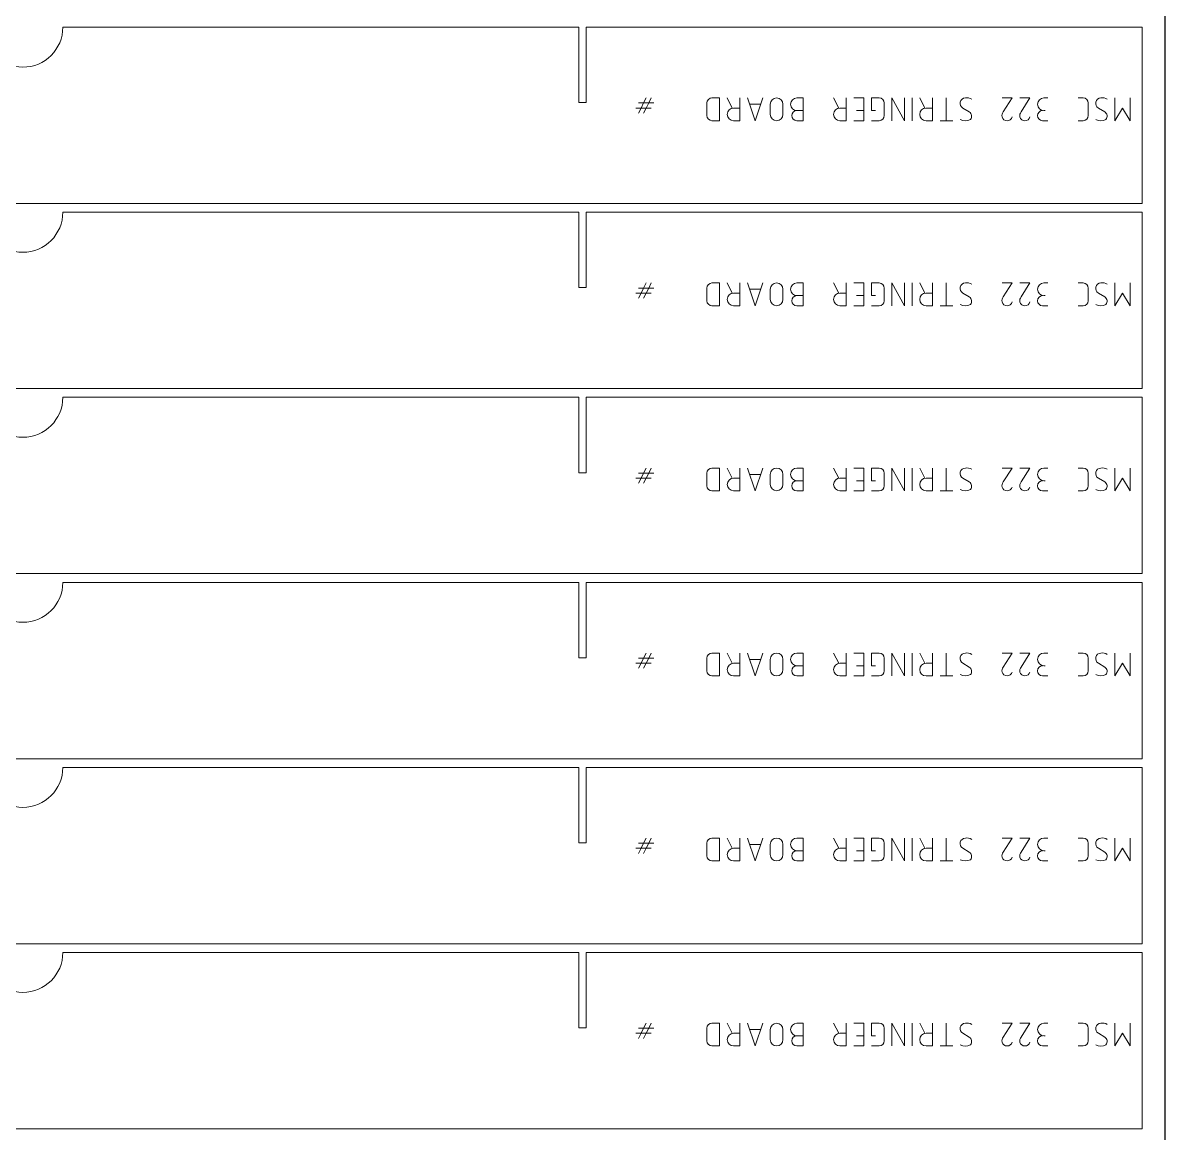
# Model space of a CAD drawing. Header units: millimetres. Extents: x 352 to 5752, y 371 to 2371.
# Drawn here: x 3052 to 3552, y 865 to 1351 of the extents above; entities that cross this region are included whole.
import ezdxf

# ---------------------------------------------------------------- set-up
doc = ezdxf.new("R2010")
doc.units = ezdxf.units.MM
doc.layers.add('IV_MARK_SURFACE', color=2, linetype='Continuous', lineweight=5)
doc.layers.add('IV_OUTER_PROFILE', color=7, linetype='Continuous', lineweight=5)

msp = doc.modelspace()

# ---------------------------------------------------------------- linework, layer by layer
msp.add_lwpolyline([(2552.48, 371.21), (3552.48, 371.21), (3552.48, 2371.21), (2552.48, 2371.21)], close=True)
at = {"layer": 'IV_MARK_SURFACE'}
for p, q in [((3321.97, 1316.23), (3324.19, 1316.23)), ((3323.08, 1314.01), (3324.19, 1316.23)), ((3324.19, 1316.23), (3325.3, 1318.45)), ((3324.19, 1316.23), (3326.41, 1316.23)), ((3326.41, 1316.23), (3325.3, 1314.01)), ((3327.52, 1318.45), (3326.41, 1316.23)), ((3326.41, 1316.23), (3328.63, 1316.23)), ((3351.91, 1316.23), (3351.91, 1310.69)), ((3357.46, 1318.45), (3354.13, 1318.45)), ((3357.46, 1308.47), (3357.46, 1318.45)), ((3363, 1314.01), (3360.78, 1318.45)), ((3366.33, 1318.45), (3366.33, 1314.01)), ((3369.66, 1318.45), (3372.98, 1308.47)), ((3375.2, 1315.68), (3370.76, 1315.68)), ((3372.98, 1308.47), (3376.31, 1318.45)), ((3379.64, 1315.68), (3379.64, 1311.24)), ((3385.18, 1311.24), (3385.18, 1315.68)), ((3391.28, 1318.45), (3394.05, 1318.45)), ((3394.05, 1318.45), (3394.05, 1312.9)), ((3409.58, 1314.01), (3407.36, 1318.45)), ((3412.9, 1318.45), (3412.9, 1314.01)), ((3416.23, 1318.45), (3420.66, 1318.45)), ((3420.66, 1318.45), (3420.66, 1312.9)), ((3427.32, 1318.45), (3423.99, 1318.45)), ((3423.99, 1318.45), (3423.99, 1312.9)), ((3429.54, 1310.69), (3429.54, 1316.23)), ((3438.41, 1308.47), (3432.86, 1318.45)), ((3432.86, 1318.45), (3432.86, 1308.47)), ((3438.41, 1318.45), (3438.41, 1308.47)), ((3441.73, 1318.45), (3441.73, 1308.47)), ((3447.28, 1314.01), (3445.06, 1318.45)), ((3450.6, 1318.45), (3450.6, 1314.01)), ((3456.7, 1318.45), (3456.7, 1308.47)), ((3481.1, 1318.45), (3485.53, 1318.45)), ((3485.53, 1318.45), (3481.65, 1312.35)), ((3488.86, 1318.45), (3493.3, 1318.45)), ((3493.3, 1318.45), (3489.42, 1312.35)), ((3501.06, 1318.45), (3499.4, 1318.45)), ((3514.37, 1318.45), (3516.58, 1318.45)), ((3518.8, 1316.23), (3518.8, 1310.69)), ((3530.44, 1308.47), (3530.44, 1318.45)), ((3537.1, 1318.45), (3537.1, 1308.47)), ((3323.08, 1314.01), (3320.86, 1314.01)), ((3321.97, 1311.79), (3323.08, 1314.01)), ((3325.3, 1314.01), (3323.08, 1314.01)), ((3325.3, 1314.01), (3324.19, 1311.79)), ((3327.52, 1314.01), (3325.3, 1314.01)), ((3363.56, 1314.01), (3366.33, 1314.01)), ((3366.33, 1314.01), (3366.33, 1308.47)), ((3391.28, 1312.9), (3394.05, 1312.9)), ((3394.05, 1312.9), (3394.05, 1308.47)), ((3410.13, 1314.01), (3412.9, 1314.01)), ((3412.9, 1314.01), (3412.9, 1308.47)), ((3420.66, 1312.9), (3417.34, 1312.9)), ((3420.66, 1312.9), (3420.66, 1308.47)), ((3423.99, 1312.9), (3425.65, 1312.9)), ((3447.83, 1314.01), (3450.6, 1314.01)), ((3450.6, 1314.01), (3450.6, 1308.47)), ((3463.91, 1314.01), (3466.68, 1312.35)), ((3499.4, 1312.9), (3499.95, 1312.9)), ((3523.24, 1314.01), (3526.01, 1312.35)), ((3533.77, 1314.01), (3530.44, 1308.47)), ((3537.1, 1308.47), (3533.77, 1314.01)), ((3354.13, 1308.47), (3357.46, 1308.47)), ((3366.33, 1308.47), (3363.56, 1308.47)), ((3394.05, 1308.47), (3391.28, 1308.47)), ((3412.9, 1308.47), (3410.13, 1308.47)), ((3420.66, 1308.47), (3416.23, 1308.47)), ((3423.99, 1308.47), (3427.32, 1308.47)), ((3450.6, 1308.47), (3447.83, 1308.47)), ((3456.7, 1308.47), (3453.93, 1308.47)), ((3459.48, 1308.47), (3456.7, 1308.47)), ((3498.84, 1308.47), (3501.06, 1308.47)), ((3516.58, 1308.47), (3514.37, 1308.47)), ((3321.97, 1235.23), (3324.19, 1235.23)), ((3323.08, 1233.01), (3324.19, 1235.23)), ((3324.19, 1235.23), (3325.3, 1237.45)), ((3324.19, 1235.23), (3326.41, 1235.23)), ((3326.41, 1235.23), (3325.3, 1233.01)), ((3327.52, 1237.45), (3326.41, 1235.23)), ((3326.41, 1235.23), (3328.63, 1235.23)), ((3351.91, 1235.23), (3351.91, 1229.69)), ((3357.46, 1237.45), (3354.13, 1237.45)), ((3357.46, 1227.47), (3357.46, 1237.45)), ((3363, 1233.01), (3360.78, 1237.45)), ((3366.33, 1237.45), (3366.33, 1233.01)), ((3369.66, 1237.45), (3372.98, 1227.47)), ((3372.98, 1227.47), (3376.31, 1237.45)), ((3391.28, 1237.45), (3394.05, 1237.45)), ((3394.05, 1237.45), (3394.05, 1231.9)), ((3409.58, 1233.01), (3407.36, 1237.45)), ((3412.9, 1237.45), (3412.9, 1233.01)), ((3416.23, 1237.45), (3420.66, 1237.45)), ((3420.66, 1237.45), (3420.66, 1231.9)), ((3427.32, 1237.45), (3423.99, 1237.45)), ((3423.99, 1237.45), (3423.99, 1231.9)), ((3429.54, 1229.69), (3429.54, 1235.23)), ((3438.41, 1227.47), (3432.86, 1237.45)), ((3432.86, 1237.45), (3432.86, 1227.47)), ((3438.41, 1237.45), (3438.41, 1227.47)), ((3441.73, 1237.45), (3441.73, 1227.47)), ((3447.28, 1233.01), (3445.06, 1237.45)), ((3450.6, 1237.45), (3450.6, 1233.01)), ((3456.7, 1237.45), (3456.7, 1227.47)), ((3481.1, 1237.45), (3485.53, 1237.45)), ((3485.53, 1237.45), (3481.65, 1231.35)), ((3488.86, 1237.45), (3493.3, 1237.45)), ((3493.3, 1237.45), (3489.42, 1231.35)), ((3501.06, 1237.45), (3499.4, 1237.45)), ((3514.37, 1237.45), (3516.58, 1237.45)), ((3518.8, 1235.23), (3518.8, 1229.69)), ((3530.44, 1227.47), (3530.44, 1237.45)), ((3537.1, 1237.45), (3537.1, 1227.47)), ((3323.08, 1233.01), (3320.86, 1233.01)), ((3321.97, 1230.79), (3323.08, 1233.01)), ((3325.3, 1233.01), (3323.08, 1233.01)), ((3325.3, 1233.01), (3324.19, 1230.79)), ((3327.52, 1233.01), (3325.3, 1233.01)), ((3363.56, 1233.01), (3366.33, 1233.01)), ((3366.33, 1233.01), (3366.33, 1227.47)), ((3375.2, 1234.68), (3370.76, 1234.68)), ((3379.64, 1234.68), (3379.64, 1230.24)), ((3385.18, 1230.24), (3385.18, 1234.68)), ((3391.28, 1231.9), (3394.05, 1231.9)), ((3394.05, 1231.9), (3394.05, 1227.47)), ((3410.13, 1233.01), (3412.9, 1233.01)), ((3412.9, 1233.01), (3412.9, 1227.47)), ((3420.66, 1231.9), (3417.34, 1231.9)), ((3420.66, 1231.9), (3420.66, 1227.47)), ((3423.99, 1231.9), (3425.65, 1231.9)), ((3447.83, 1233.01), (3450.6, 1233.01)), ((3450.6, 1233.01), (3450.6, 1227.47)), ((3463.91, 1233.01), (3466.68, 1231.35)), ((3499.4, 1231.9), (3499.95, 1231.9)), ((3523.24, 1233.01), (3526.01, 1231.35)), ((3533.77, 1233.01), (3530.44, 1227.47)), ((3537.1, 1227.47), (3533.77, 1233.01)), ((3354.13, 1227.47), (3357.46, 1227.47)), ((3366.33, 1227.47), (3363.56, 1227.47)), ((3394.05, 1227.47), (3391.28, 1227.47)), ((3412.9, 1227.47), (3410.13, 1227.47)), ((3420.66, 1227.47), (3416.23, 1227.47)), ((3423.99, 1227.47), (3427.32, 1227.47)), ((3450.6, 1227.47), (3447.83, 1227.47)), ((3456.7, 1227.47), (3453.93, 1227.47)), ((3459.48, 1227.47), (3456.7, 1227.47)), ((3498.84, 1227.47), (3501.06, 1227.47)), ((3516.58, 1227.47), (3514.37, 1227.47)), ((3324.19, 1154.23), (3325.3, 1156.45)), ((3327.52, 1156.45), (3326.41, 1154.23)), ((3357.46, 1156.45), (3354.13, 1156.45)), ((3357.46, 1146.47), (3357.46, 1156.45)), ((3363, 1152.01), (3360.78, 1156.45)), ((3366.33, 1156.45), (3366.33, 1152.01)), ((3369.66, 1156.45), (3372.98, 1146.47)), ((3372.98, 1146.47), (3376.31, 1156.45)), ((3391.28, 1156.45), (3394.05, 1156.45)), ((3394.05, 1156.45), (3394.05, 1150.9)), ((3409.58, 1152.01), (3407.36, 1156.45)), ((3412.9, 1156.45), (3412.9, 1152.01)), ((3416.23, 1156.45), (3420.66, 1156.45)), ((3420.66, 1156.45), (3420.66, 1150.9)), ((3427.32, 1156.45), (3423.99, 1156.45)), ((3423.99, 1156.45), (3423.99, 1150.9)), ((3438.41, 1146.47), (3432.86, 1156.45)), ((3432.86, 1156.45), (3432.86, 1146.47)), ((3438.41, 1156.45), (3438.41, 1146.47)), ((3441.73, 1156.45), (3441.73, 1146.47)), ((3447.28, 1152.01), (3445.06, 1156.45)), ((3450.6, 1156.45), (3450.6, 1152.01)), ((3456.7, 1156.45), (3456.7, 1146.47)), ((3481.1, 1156.45), (3485.53, 1156.45)), ((3485.53, 1156.45), (3481.65, 1150.35)), ((3488.86, 1156.45), (3493.3, 1156.45)), ((3493.3, 1156.45), (3489.42, 1150.35)), ((3501.06, 1156.45), (3499.4, 1156.45)), ((3514.37, 1156.45), (3516.58, 1156.45)), ((3530.44, 1146.47), (3530.44, 1156.45)), ((3537.1, 1156.45), (3537.1, 1146.47)), ((3323.08, 1152.01), (3320.86, 1152.01)), ((3321.97, 1154.23), (3324.19, 1154.23)), ((3321.97, 1149.79), (3323.08, 1152.01)), ((3323.08, 1152.01), (3324.19, 1154.23)), ((3325.3, 1152.01), (3323.08, 1152.01)), ((3324.19, 1154.23), (3326.41, 1154.23)), ((3325.3, 1152.01), (3324.19, 1149.79)), ((3326.41, 1154.23), (3325.3, 1152.01)), ((3327.52, 1152.01), (3325.3, 1152.01)), ((3326.41, 1154.23), (3328.63, 1154.23)), ((3351.91, 1154.23), (3351.91, 1148.69)), ((3363.56, 1152.01), (3366.33, 1152.01)), ((3366.33, 1152.01), (3366.33, 1146.47)), ((3375.2, 1153.68), (3370.76, 1153.68)), ((3379.64, 1153.68), (3379.64, 1149.24)), ((3385.18, 1149.24), (3385.18, 1153.68)), ((3391.28, 1150.9), (3394.05, 1150.9)), ((3394.05, 1150.9), (3394.05, 1146.47)), ((3410.13, 1152.01), (3412.9, 1152.01)), ((3412.9, 1152.01), (3412.9, 1146.47)), ((3420.66, 1150.9), (3417.34, 1150.9)), ((3420.66, 1150.9), (3420.66, 1146.47)), ((3423.99, 1150.9), (3425.65, 1150.9)), ((3429.54, 1148.69), (3429.54, 1154.23)), ((3447.83, 1152.01), (3450.6, 1152.01)), ((3450.6, 1152.01), (3450.6, 1146.47)), ((3463.91, 1152.01), (3466.68, 1150.35)), ((3499.4, 1150.9), (3499.95, 1150.9)), ((3518.8, 1154.23), (3518.8, 1148.69)), ((3523.24, 1152.01), (3526.01, 1150.35)), ((3533.77, 1152.01), (3530.44, 1146.47)), ((3537.1, 1146.47), (3533.77, 1152.01)), ((3354.13, 1146.47), (3357.46, 1146.47)), ((3366.33, 1146.47), (3363.56, 1146.47)), ((3394.05, 1146.47), (3391.28, 1146.47)), ((3412.9, 1146.47), (3410.13, 1146.47)), ((3420.66, 1146.47), (3416.23, 1146.47)), ((3423.99, 1146.47), (3427.32, 1146.47)), ((3450.6, 1146.47), (3447.83, 1146.47)), ((3456.7, 1146.47), (3453.93, 1146.47)), ((3459.48, 1146.47), (3456.7, 1146.47)), ((3498.84, 1146.47), (3501.06, 1146.47)), ((3516.58, 1146.47), (3514.37, 1146.47)), ((3324.19, 1073.23), (3325.3, 1075.45)), ((3327.52, 1075.45), (3326.41, 1073.23)), ((3357.46, 1075.45), (3354.13, 1075.45)), ((3357.46, 1065.47), (3357.46, 1075.45)), ((3363, 1071.01), (3360.78, 1075.45)), ((3366.33, 1075.45), (3366.33, 1071.01)), ((3369.66, 1075.45), (3372.98, 1065.47)), ((3372.98, 1065.47), (3376.31, 1075.45)), ((3391.28, 1075.45), (3394.05, 1075.45)), ((3394.05, 1075.45), (3394.05, 1069.9)), ((3409.58, 1071.01), (3407.36, 1075.45)), ((3412.9, 1075.45), (3412.9, 1071.01)), ((3416.23, 1075.45), (3420.66, 1075.45)), ((3420.66, 1075.45), (3420.66, 1069.9)), ((3427.32, 1075.45), (3423.99, 1075.45)), ((3423.99, 1075.45), (3423.99, 1069.9)), ((3438.41, 1065.47), (3432.86, 1075.45)), ((3432.86, 1075.45), (3432.86, 1065.47)), ((3438.41, 1075.45), (3438.41, 1065.47)), ((3441.73, 1075.45), (3441.73, 1065.47)), ((3447.28, 1071.01), (3445.06, 1075.45)), ((3450.6, 1075.45), (3450.6, 1071.01)), ((3456.7, 1075.45), (3456.7, 1065.47)), ((3481.1, 1075.45), (3485.53, 1075.45)), ((3485.53, 1075.45), (3481.65, 1069.35)), ((3488.86, 1075.45), (3493.3, 1075.45)), ((3493.3, 1075.45), (3489.42, 1069.35)), ((3501.06, 1075.45), (3499.4, 1075.45)), ((3514.37, 1075.45), (3516.58, 1075.45)), ((3530.44, 1065.47), (3530.44, 1075.45)), ((3537.1, 1075.45), (3537.1, 1065.47)), ((3323.08, 1071.01), (3320.86, 1071.01)), ((3321.97, 1073.23), (3324.19, 1073.23)), ((3321.97, 1068.79), (3323.08, 1071.01)), ((3323.08, 1071.01), (3324.19, 1073.23)), ((3325.3, 1071.01), (3323.08, 1071.01)), ((3324.19, 1073.23), (3326.41, 1073.23)), ((3325.3, 1071.01), (3324.19, 1068.79)), ((3326.41, 1073.23), (3325.3, 1071.01)), ((3327.52, 1071.01), (3325.3, 1071.01)), ((3326.41, 1073.23), (3328.63, 1073.23)), ((3351.91, 1073.23), (3351.91, 1067.69)), ((3363.56, 1071.01), (3366.33, 1071.01)), ((3366.33, 1071.01), (3366.33, 1065.47)), ((3375.2, 1072.68), (3370.76, 1072.68)), ((3379.64, 1072.68), (3379.64, 1068.24)), ((3385.18, 1068.24), (3385.18, 1072.68)), ((3410.13, 1071.01), (3412.9, 1071.01)), ((3412.9, 1071.01), (3412.9, 1065.47)), ((3429.54, 1067.69), (3429.54, 1073.23)), ((3447.83, 1071.01), (3450.6, 1071.01)), ((3450.6, 1071.01), (3450.6, 1065.47)), ((3463.91, 1071.01), (3466.68, 1069.35)), ((3518.8, 1073.23), (3518.8, 1067.69)), ((3523.24, 1071.01), (3526.01, 1069.35)), ((3533.77, 1071.01), (3530.44, 1065.47)), ((3537.1, 1065.47), (3533.77, 1071.01)), ((3354.13, 1065.47), (3357.46, 1065.47)), ((3366.33, 1065.47), (3363.56, 1065.47)), ((3391.28, 1069.9), (3394.05, 1069.9)), ((3394.05, 1065.47), (3391.28, 1065.47)), ((3394.05, 1069.9), (3394.05, 1065.47)), ((3412.9, 1065.47), (3410.13, 1065.47)), ((3420.66, 1065.47), (3416.23, 1065.47)), ((3420.66, 1069.9), (3417.34, 1069.9)), ((3420.66, 1069.9), (3420.66, 1065.47)), ((3423.99, 1069.9), (3425.65, 1069.9)), ((3423.99, 1065.47), (3427.32, 1065.47)), ((3450.6, 1065.47), (3447.83, 1065.47)), ((3456.7, 1065.47), (3453.93, 1065.47)), ((3459.48, 1065.47), (3456.7, 1065.47)), ((3498.84, 1065.47), (3501.06, 1065.47)), ((3499.4, 1069.9), (3499.95, 1069.9)), ((3516.58, 1065.47), (3514.37, 1065.47)), ((3323.08, 990.01), (3320.86, 990.01)), ((3321.97, 992.23), (3324.19, 992.23)), ((3321.97, 987.79), (3323.08, 990.01)), ((3323.08, 990.01), (3324.19, 992.23)), ((3325.3, 990.01), (3323.08, 990.01)), ((3324.19, 992.23), (3325.3, 994.45)), ((3324.19, 992.23), (3326.41, 992.23)), ((3325.3, 990.01), (3324.19, 987.79)), ((3326.41, 992.23), (3325.3, 990.01)), ((3327.52, 990.01), (3325.3, 990.01)), ((3327.52, 994.45), (3326.41, 992.23)), ((3326.41, 992.23), (3328.63, 992.23)), ((3351.91, 992.23), (3351.91, 986.69)), ((3357.46, 994.45), (3354.13, 994.45)), ((3357.46, 984.47), (3357.46, 994.45)), ((3363, 990.01), (3360.78, 994.45)), ((3363.56, 990.01), (3366.33, 990.01)), ((3366.33, 994.45), (3366.33, 990.01)), ((3366.33, 990.01), (3366.33, 984.47)), ((3369.66, 994.45), (3372.98, 984.47)), ((3375.2, 991.68), (3370.76, 991.68)), ((3372.98, 984.47), (3376.31, 994.45)), ((3379.64, 991.68), (3379.64, 987.24)), ((3385.18, 987.24), (3385.18, 991.68)), ((3391.28, 994.45), (3394.05, 994.45)), ((3394.05, 994.45), (3394.05, 988.9)), ((3409.58, 990.01), (3407.36, 994.45)), ((3410.13, 990.01), (3412.9, 990.01)), ((3412.9, 994.45), (3412.9, 990.01)), ((3412.9, 990.01), (3412.9, 984.47)), ((3416.23, 994.45), (3420.66, 994.45)), ((3420.66, 994.45), (3420.66, 988.9)), ((3427.32, 994.45), (3423.99, 994.45)), ((3423.99, 994.45), (3423.99, 988.9)), ((3429.54, 986.69), (3429.54, 992.23)), ((3438.41, 984.47), (3432.86, 994.45)), ((3432.86, 994.45), (3432.86, 984.47)), ((3438.41, 994.45), (3438.41, 984.47)), ((3441.73, 994.45), (3441.73, 984.47)), ((3447.28, 990.01), (3445.06, 994.45)), ((3447.83, 990.01), (3450.6, 990.01)), ((3450.6, 994.45), (3450.6, 990.01)), ((3450.6, 990.01), (3450.6, 984.47)), ((3456.7, 994.45), (3456.7, 984.47)), ((3463.91, 990.01), (3466.68, 988.35)), ((3481.1, 994.45), (3485.53, 994.45)), ((3485.53, 994.45), (3481.65, 988.35)), ((3488.86, 994.45), (3493.3, 994.45)), ((3493.3, 994.45), (3489.42, 988.35)), ((3501.06, 994.45), (3499.4, 994.45)), ((3514.37, 994.45), (3516.58, 994.45)), ((3518.8, 992.23), (3518.8, 986.69)), ((3523.24, 990.01), (3526.01, 988.35)), ((3530.44, 984.47), (3530.44, 994.45)), ((3533.77, 990.01), (3530.44, 984.47)), ((3537.1, 984.47), (3533.77, 990.01)), ((3537.1, 994.45), (3537.1, 984.47)), ((3391.28, 988.9), (3394.05, 988.9)), ((3394.05, 988.9), (3394.05, 984.47)), ((3420.66, 988.9), (3417.34, 988.9)), ((3420.66, 988.9), (3420.66, 984.47)), ((3423.99, 988.9), (3425.65, 988.9)), ((3499.4, 988.9), (3499.95, 988.9)), ((3354.13, 984.47), (3357.46, 984.47)), ((3366.33, 984.47), (3363.56, 984.47)), ((3394.05, 984.47), (3391.28, 984.47)), ((3412.9, 984.47), (3410.13, 984.47)), ((3420.66, 984.47), (3416.23, 984.47)), ((3423.99, 984.47), (3427.32, 984.47)), ((3450.6, 984.47), (3447.83, 984.47)), ((3456.7, 984.47), (3453.93, 984.47)), ((3459.48, 984.47), (3456.7, 984.47)), ((3498.84, 984.47), (3501.06, 984.47)), ((3516.58, 984.47), (3514.37, 984.47)), ((3321.97, 911.23), (3324.19, 911.23)), ((3323.08, 909.01), (3324.19, 911.23)), ((3324.19, 911.23), (3325.3, 913.45)), ((3324.19, 911.23), (3326.41, 911.23)), ((3326.41, 911.23), (3325.3, 909.01)), ((3327.52, 913.45), (3326.41, 911.23)), ((3326.41, 911.23), (3328.63, 911.23)), ((3351.91, 911.23), (3351.91, 905.69)), ((3357.46, 913.45), (3354.13, 913.45)), ((3357.46, 903.47), (3357.46, 913.45)), ((3363, 909.01), (3360.78, 913.45)), ((3366.33, 913.45), (3366.33, 909.01)), ((3369.66, 913.45), (3372.98, 903.47)), ((3375.2, 910.68), (3370.76, 910.68)), ((3372.98, 903.47), (3376.31, 913.45)), ((3379.64, 910.68), (3379.64, 906.24)), ((3385.18, 906.24), (3385.18, 910.68)), ((3391.28, 913.45), (3394.05, 913.45)), ((3394.05, 913.45), (3394.05, 907.9)), ((3409.58, 909.01), (3407.36, 913.45)), ((3412.9, 913.45), (3412.9, 909.01)), ((3416.23, 913.45), (3420.66, 913.45)), ((3420.66, 913.45), (3420.66, 907.9)), ((3427.32, 913.45), (3423.99, 913.45)), ((3423.99, 913.45), (3423.99, 907.9)), ((3429.54, 905.69), (3429.54, 911.23)), ((3438.41, 903.47), (3432.86, 913.45)), ((3432.86, 913.45), (3432.86, 903.47)), ((3438.41, 913.45), (3438.41, 903.47)), ((3441.73, 913.45), (3441.73, 903.47)), ((3447.28, 909.01), (3445.06, 913.45)), ((3450.6, 913.45), (3450.6, 909.01)), ((3456.7, 913.45), (3456.7, 903.47)), ((3481.1, 913.45), (3485.53, 913.45)), ((3485.53, 913.45), (3481.65, 907.35)), ((3488.86, 913.45), (3493.3, 913.45)), ((3493.3, 913.45), (3489.42, 907.35)), ((3501.06, 913.45), (3499.4, 913.45)), ((3514.37, 913.45), (3516.58, 913.45)), ((3518.8, 911.23), (3518.8, 905.69)), ((3530.44, 903.47), (3530.44, 913.45)), ((3537.1, 913.45), (3537.1, 903.47)), ((3323.08, 909.01), (3320.86, 909.01)), ((3321.97, 906.79), (3323.08, 909.01)), ((3325.3, 909.01), (3323.08, 909.01)), ((3325.3, 909.01), (3324.19, 906.79)), ((3327.52, 909.01), (3325.3, 909.01)), ((3363.56, 909.01), (3366.33, 909.01)), ((3366.33, 909.01), (3366.33, 903.47)), ((3391.28, 907.9), (3394.05, 907.9)), ((3394.05, 907.9), (3394.05, 903.47)), ((3410.13, 909.01), (3412.9, 909.01)), ((3412.9, 909.01), (3412.9, 903.47)), ((3420.66, 907.9), (3417.34, 907.9)), ((3420.66, 907.9), (3420.66, 903.47)), ((3423.99, 907.9), (3425.65, 907.9)), ((3447.83, 909.01), (3450.6, 909.01)), ((3450.6, 909.01), (3450.6, 903.47)), ((3463.91, 909.01), (3466.68, 907.35)), ((3499.4, 907.9), (3499.95, 907.9)), ((3523.24, 909.01), (3526.01, 907.35)), ((3533.77, 909.01), (3530.44, 903.47)), ((3537.1, 903.47), (3533.77, 909.01)), ((3354.13, 903.47), (3357.46, 903.47)), ((3366.33, 903.47), (3363.56, 903.47)), ((3394.05, 903.47), (3391.28, 903.47)), ((3412.9, 903.47), (3410.13, 903.47)), ((3420.66, 903.47), (3416.23, 903.47)), ((3423.99, 903.47), (3427.32, 903.47)), ((3450.6, 903.47), (3447.83, 903.47)), ((3456.7, 903.47), (3453.93, 903.47)), ((3459.48, 903.47), (3456.7, 903.47)), ((3498.84, 903.47), (3501.06, 903.47)), ((3516.58, 903.47), (3514.37, 903.47))]:
    msp.add_line(p, q, dxfattribs=at)
for centre, radius, start, end in [((3354.13, 1316.23), 2.22, 90, 180), ((3382.41, 1315.68), 2.77, 0, 180), ((3391.28, 1315.68), 2.77, 90, 270), ((3427.32, 1316.23), 2.22, 0, 90), ((3465.12, 1316.07), 2.38, 92.3685, 239.559), ((3465.73, 1314.79), 3.73, 56.4174, 100.9627), ((3499.4, 1315.68), 2.77, 90, 270), ((3516.58, 1316.23), 2.22, 0, 90), ((3524.44, 1316.07), 2.38, 92.3685, 239.559), ((3525.05, 1314.79), 3.73, 56.4174, 100.9627), ((3354.13, 1310.69), 2.22, 180, 270), ((3363.56, 1311.24), 2.77, 90, 270), ((3382.41, 1311.24), 2.77, 180, 0), ((3391.28, 1310.69), 2.22, 90, 270), ((3410.13, 1311.24), 2.77, 90, 270), ((3427.32, 1310.69), 2.22, 270, 0), ((3447.83, 1311.24), 2.77, 90, 270), ((3465.56, 1310.45), 2.21, 319.6263, 59.2984), ((3484.08, 1310.56), 3.02, 143.6911, 188.2364), ((3483.32, 1310.78), 2.31, 196.4047, 343.5953), ((3491.85, 1310.56), 3.02, 143.6911, 188.2364), ((3491.08, 1310.78), 2.31, 196.4047, 343.5953), ((3498.84, 1310.69), 2.22, 90, 270), ((3516.58, 1310.69), 2.22, 270, 0), ((3524.88, 1310.45), 2.21, 319.6263, 59.2984), ((3465.02, 1313.14), 4.68, 241.7153, 298.2847), ((3524.35, 1313.14), 4.68, 241.7153, 298.2847), ((3354.13, 1235.23), 2.22, 90, 180), ((3382.41, 1234.68), 2.77, 0, 180), ((3391.28, 1234.68), 2.77, 90, 270), ((3427.32, 1235.23), 2.22, 0, 90), ((3465.12, 1235.07), 2.38, 92.3685, 239.559), ((3465.73, 1233.79), 3.73, 56.4174, 100.9627), ((3499.4, 1234.68), 2.77, 90, 270), ((3516.58, 1235.23), 2.22, 0, 90), ((3524.44, 1235.07), 2.38, 92.3685, 239.559), ((3525.05, 1233.79), 3.73, 56.4174, 100.9627), ((3363.56, 1230.24), 2.77, 90, 270), ((3382.41, 1230.24), 2.77, 180, 0), ((3391.28, 1229.69), 2.22, 90, 270), ((3410.13, 1230.24), 2.77, 90, 270), ((3447.83, 1230.24), 2.77, 90, 270), ((3465.56, 1229.45), 2.21, 319.6263, 59.2984), ((3484.08, 1229.56), 3.02, 143.6911, 188.2364), ((3491.85, 1229.56), 3.02, 143.6911, 188.2364), ((3498.84, 1229.69), 2.22, 90, 270), ((3524.88, 1229.45), 2.21, 319.6263, 59.2984), ((3354.13, 1229.69), 2.22, 180, 270), ((3427.32, 1229.69), 2.22, 270, 0), ((3465.02, 1232.14), 4.68, 241.7153, 298.2847), ((3483.32, 1229.78), 2.31, 196.4047, 343.5953), ((3491.08, 1229.78), 2.31, 196.4047, 343.5953), ((3516.58, 1229.69), 2.22, 270, 0), ((3524.35, 1232.14), 4.68, 241.7153, 298.2847), ((3354.13, 1154.23), 2.22, 90, 180), ((3382.41, 1153.68), 2.77, 0, 180), ((3391.28, 1153.68), 2.77, 90, 270), ((3427.32, 1154.23), 2.22, 0, 90), ((3465.12, 1154.07), 2.38, 92.3685, 239.559), ((3465.73, 1152.79), 3.73, 56.4174, 100.9627), ((3499.4, 1153.68), 2.77, 90, 270), ((3516.58, 1154.23), 2.22, 0, 90), ((3524.44, 1154.07), 2.38, 92.3685, 239.559), ((3525.05, 1152.79), 3.73, 56.4174, 100.9627), ((3363.56, 1149.24), 2.77, 90, 270), ((3391.28, 1148.69), 2.22, 90, 270), ((3410.13, 1149.24), 2.77, 90, 270), ((3447.83, 1149.24), 2.77, 90, 270), ((3465.56, 1148.45), 2.21, 319.6263, 59.2984), ((3484.08, 1148.56), 3.02, 143.6911, 188.2364), ((3491.85, 1148.56), 3.02, 143.6911, 188.2364), ((3498.84, 1148.69), 2.22, 90, 270), ((3524.88, 1148.45), 2.21, 319.6263, 59.2984), ((3354.13, 1148.69), 2.22, 180, 270), ((3382.41, 1149.24), 2.77, 180, 0), ((3427.32, 1148.69), 2.22, 270, 0), ((3465.02, 1151.14), 4.68, 241.7153, 298.2847), ((3483.32, 1148.78), 2.31, 196.4047, 343.5953), ((3491.08, 1148.78), 2.31, 196.4047, 343.5953), ((3516.58, 1148.69), 2.22, 270, 0), ((3524.35, 1151.14), 4.68, 241.7153, 298.2847), ((3354.13, 1073.23), 2.22, 90, 180), ((3382.41, 1072.68), 2.77, 0, 180), ((3391.28, 1072.68), 2.77, 90, 270), ((3427.32, 1073.23), 2.22, 0, 90), ((3465.12, 1073.07), 2.38, 92.3685, 239.559), ((3465.73, 1071.79), 3.73, 56.4174, 100.9627), ((3499.4, 1072.68), 2.77, 90, 270), ((3516.58, 1073.23), 2.22, 0, 90), ((3524.44, 1073.07), 2.38, 92.3685, 239.559), ((3525.05, 1071.79), 3.73, 56.4174, 100.9627), ((3363.56, 1068.24), 2.77, 90, 270), ((3410.13, 1068.24), 2.77, 90, 270), ((3447.83, 1068.24), 2.77, 90, 270), ((3354.13, 1067.69), 2.22, 180, 270), ((3382.41, 1068.24), 2.77, 180, 0), ((3391.28, 1067.69), 2.22, 90, 270), ((3427.32, 1067.69), 2.22, 270, 0), ((3465.02, 1070.14), 4.68, 241.7153, 298.2847), ((3465.56, 1067.45), 2.21, 319.6263, 59.2984), ((3484.08, 1067.56), 3.02, 143.6911, 188.2364), ((3483.32, 1067.78), 2.31, 196.4047, 343.5953), ((3491.85, 1067.56), 3.02, 143.6911, 188.2364), ((3491.08, 1067.78), 2.31, 196.4047, 343.5953), ((3498.84, 1067.69), 2.22, 90, 270), ((3516.58, 1067.69), 2.22, 270, 0), ((3524.35, 1070.14), 4.68, 241.7153, 298.2847), ((3524.88, 1067.45), 2.21, 319.6263, 59.2984), ((3354.13, 992.23), 2.22, 90, 180), ((3363.56, 987.24), 2.77, 90, 270), ((3382.41, 991.68), 2.77, 0, 180), ((3391.28, 991.68), 2.77, 90, 270), ((3410.13, 987.24), 2.77, 90, 270), ((3427.32, 992.23), 2.22, 0, 90), ((3447.83, 987.24), 2.77, 90, 270), ((3465.12, 992.07), 2.38, 92.3685, 239.559), ((3465.73, 990.79), 3.73, 56.4174, 100.9627), ((3499.4, 991.68), 2.77, 90, 270), ((3516.58, 992.23), 2.22, 0, 90), ((3524.44, 992.07), 2.38, 92.3685, 239.559), ((3525.05, 990.79), 3.73, 56.4174, 100.9627), ((3354.13, 986.69), 2.22, 180, 270), ((3382.41, 987.24), 2.77, 180, 0), ((3391.28, 986.69), 2.22, 90, 270), ((3427.32, 986.69), 2.22, 270, 0), ((3465.02, 989.14), 4.68, 241.7153, 298.2847), ((3465.56, 986.45), 2.21, 319.6263, 59.2984), ((3484.08, 986.56), 3.02, 143.6911, 188.2364), ((3483.32, 986.78), 2.31, 196.4047, 343.5953), ((3491.85, 986.56), 3.02, 143.6911, 188.2364), ((3491.08, 986.78), 2.31, 196.4047, 343.5953), ((3498.84, 986.69), 2.22, 90, 270), ((3516.58, 986.69), 2.22, 270, 0), ((3524.35, 989.14), 4.68, 241.7153, 298.2847), ((3524.88, 986.45), 2.21, 319.6263, 59.2984), ((3354.13, 911.23), 2.22, 90, 180), ((3382.41, 910.68), 2.77, 0, 180), ((3391.28, 910.68), 2.77, 90, 270), ((3427.32, 911.23), 2.22, 0, 90), ((3465.12, 911.07), 2.38, 92.3685, 239.559), ((3465.73, 909.79), 3.73, 56.4174, 100.9627), ((3499.4, 910.68), 2.77, 90, 270), ((3516.58, 911.23), 2.22, 0, 90), ((3524.44, 911.07), 2.38, 92.3685, 239.559), ((3525.05, 909.79), 3.73, 56.4174, 100.9627), ((3354.13, 905.69), 2.22, 180, 270), ((3363.56, 906.24), 2.77, 90, 270), ((3382.41, 906.24), 2.77, 180, 0), ((3391.28, 905.69), 2.22, 90, 270), ((3410.13, 906.24), 2.77, 90, 270), ((3427.32, 905.69), 2.22, 270, 0), ((3447.83, 906.24), 2.77, 90, 270), ((3465.56, 905.45), 2.21, 319.6263, 59.2984), ((3484.08, 905.56), 3.02, 143.6911, 188.2364), ((3483.32, 905.78), 2.31, 196.4047, 343.5953), ((3491.85, 905.56), 3.02, 143.6911, 188.2364), ((3491.08, 905.78), 2.31, 196.4047, 343.5953), ((3498.84, 905.69), 2.22, 90, 270), ((3516.58, 905.69), 2.22, 270, 0), ((3524.88, 905.45), 2.21, 319.6263, 59.2984), ((3465.02, 908.14), 4.68, 241.7153, 298.2847), ((3524.35, 908.14), 4.68, 241.7153, 298.2847)]:
    msp.add_arc(centre, radius, start, end, dxfattribs=at)
at = {"layer": 'IV_OUTER_PROFILE'}
for p, q in [((3069.98, 1349.41), (3295.88, 1349.41)), ((3295.88, 1316.41), (3295.88, 1349.41)), ((3299.08, 1349.41), (3299.08, 1316.41)), ((3299.08, 1349.41), (3542.48, 1349.41)), ((3542.48, 1349.41), (3542.48, 1272.21)), ((3299.08, 1316.41), (3295.88, 1316.41)), ((2562.48, 1272.21), (3542.48, 1272.21)), ((3069.98, 1268.41), (3295.88, 1268.41)), ((3295.88, 1235.41), (3295.88, 1268.41)), ((3299.08, 1268.41), (3299.08, 1235.41)), ((3299.08, 1268.41), (3542.48, 1268.41)), ((3542.48, 1268.41), (3542.48, 1191.21)), ((3299.08, 1235.41), (3295.88, 1235.41)), ((2562.48, 1191.21), (3542.48, 1191.21)), ((3069.98, 1187.41), (3295.88, 1187.41)), ((3295.88, 1154.41), (3295.88, 1187.41)), ((3299.08, 1187.41), (3299.08, 1154.41)), ((3299.08, 1187.41), (3542.48, 1187.41)), ((3542.48, 1187.41), (3542.48, 1110.21)), ((3299.08, 1154.41), (3295.88, 1154.41)), ((2562.48, 1110.21), (3542.48, 1110.21)), ((3069.98, 1106.41), (3295.88, 1106.41)), ((3295.88, 1073.41), (3295.88, 1106.41)), ((3299.08, 1106.41), (3299.08, 1073.41)), ((3299.08, 1106.41), (3542.48, 1106.41)), ((3542.48, 1106.41), (3542.48, 1029.21)), ((3299.08, 1073.41), (3295.88, 1073.41)), ((2562.48, 1029.21), (3542.48, 1029.21)), ((3069.98, 1025.41), (3295.88, 1025.41)), ((3295.88, 992.41), (3295.88, 1025.41)), ((3299.08, 1025.41), (3299.08, 992.41)), ((3299.08, 1025.41), (3542.48, 1025.41)), ((3542.48, 1025.41), (3542.48, 948.21)), ((3299.08, 992.41), (3295.88, 992.41)), ((2562.48, 948.21), (3542.48, 948.21)), ((3069.98, 944.41), (3295.88, 944.41)), ((3295.88, 911.41), (3295.88, 944.41)), ((3299.08, 944.41), (3299.08, 911.41)), ((3299.08, 944.41), (3542.48, 944.41)), ((3542.48, 944.41), (3542.48, 867.21)), ((3299.08, 911.41), (3295.88, 911.41)), ((2562.48, 867.21), (3542.48, 867.21))]:
    msp.add_line(p, q, dxfattribs=at)
for centre in [(3052.48, 1349.41), (3052.48, 1268.41), (3052.48, 1187.41), (3052.48, 1106.41), (3052.48, 1025.41), (3052.48, 944.41)]:
    msp.add_arc(centre, 17.5, 180, 0, dxfattribs=at)

doc.saveas('drawing.dxf')
